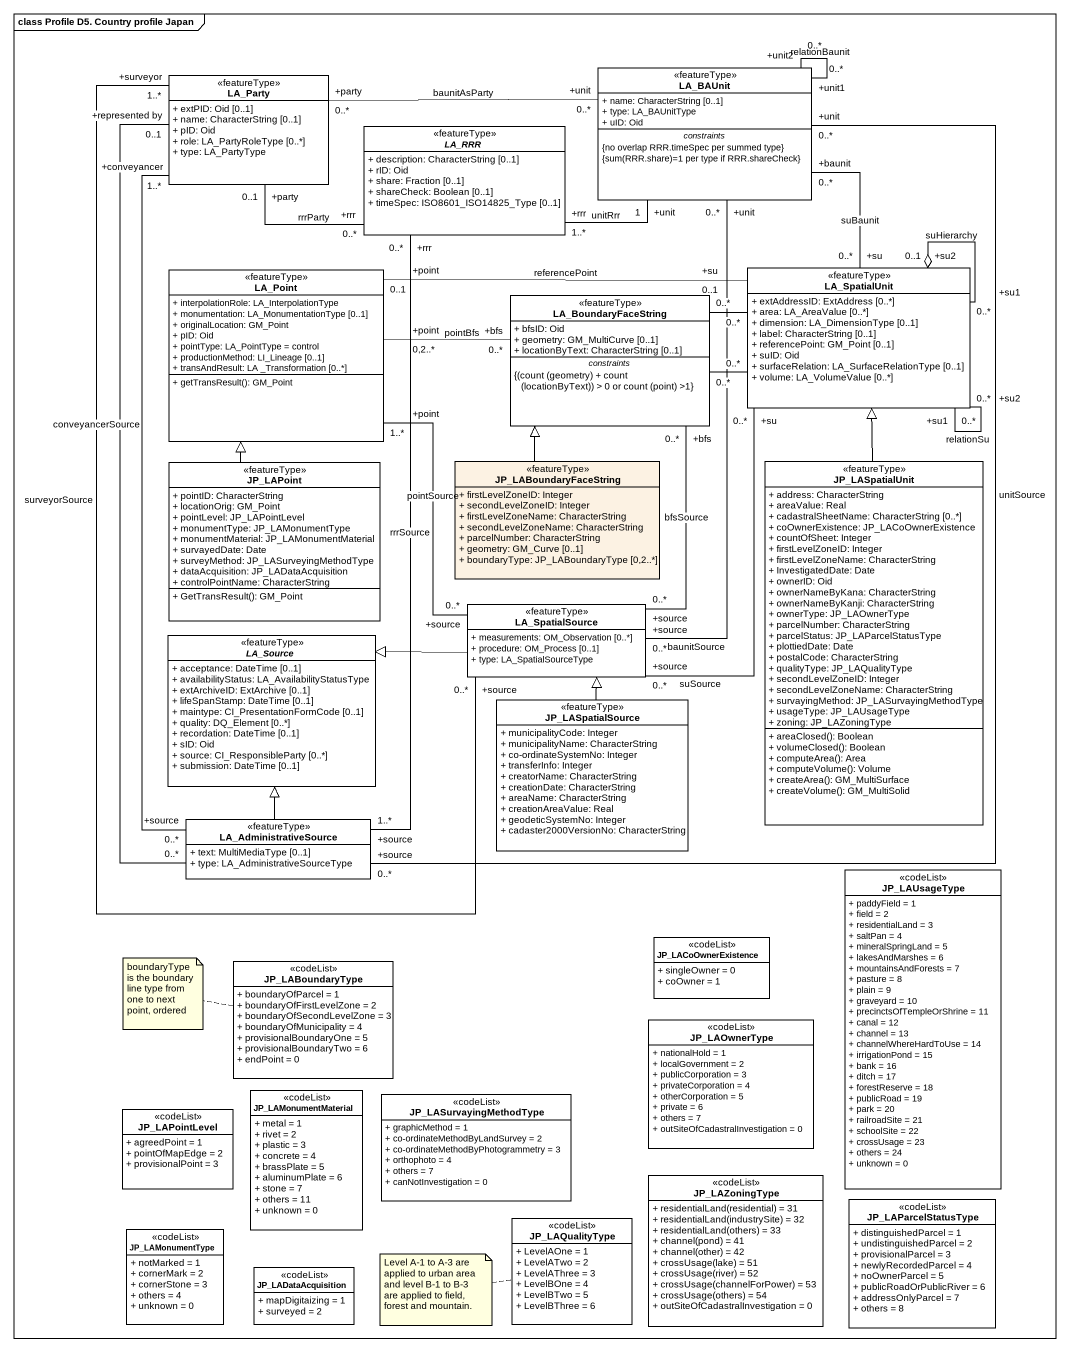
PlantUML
@startuml
mainframe class Profile D5. Country profile Japan
hide circle
hide empty members
skinparam classAttributeIconSize 0
class LA_Party <<featureType>> #FFFFFF {
  + extPID: Oid [0..1]
  + name: CharacterString [0..1]
  + pID: Oid
  + role: LA_PartyRoleType [0..*]
  + type: LA_PartyType
}
class LA_BAUnit <<featureType>> #FFFFFF {
  + name: CharacterString [0..1]
  + type: LA_BAUnitType
  + uID: Oid
  -- constraints --
  {no overlap RRR.timeSpec per summed type}
  {field} {sum(RRR.share)=1 per type if RRR.shareCheck}
}
abstract class LA_RRR <<featureType>> #FFFFFF {
  + description: CharacterString [0..1]
  + rID: Oid
  + share: Fraction [0..1]
  + shareCheck: Boolean [0..1]
  + timeSpec: ISO8601_ISO14825_Type [0..1]
}
class LA_Point <<featureType>> #FFFFFF {
  + interpolationRole: LA_InterpolationType
  + monumentation: LA_MonumentationType [0..1]
  + originalLocation: GM_Point
  + pID: Oid
  + pointType: LA_PointType = control
  + productionMethod: LI_Lineage [0..1]
  + transAndResult: LA _Transformation [0..*]
  + getTransResult(): GM_Point
}
class LA_BoundaryFaceString <<featureType>> #FFFFFF {
  + bfsID: Oid
  + geometry: GM_MultiCurve [0..1]
  + locationByText: CharacterString [0..1]
  -- constraints --
  {field} {(count (geometry) + count (locationByText)) > 0 or count (point) >1}
}
class LA_SpatialUnit <<featureType>> #FFFFFF {
  + extAddressID: ExtAddress [0..*]
  + area: LA_AreaValue [0..*]
  + dimension: LA_DimensionType [0..1]
  + label: CharacterString [0..1]
  + referencePoint: GM_Point [0..1]
  + suID: Oid
  + surfaceRelation: LA_SurfaceRelationType [0..1]
  + volume: LA_VolumeValue [0..*]
}
class JP_LAPoint <<featureType>> #FFFFFF {
  + pointID: CharacterString
  + locationOrig: GM_Point
  + pointLevel: JP_LAPointLevel
  + monumentType: JP_LAMonumentType
  + monumentMaterial: JP_LAMonumentMaterial
  + survayedDate: Date
  + surveyMethod: JP_LASurveyingMethodType
  + dataAcquisition: JP_LADataAcquisition
  + controlPointName: CharacterString
  + GetTransResult(): GM_Point
}
class JP_LABoundaryFaceString <<featureType>> #FCF2E3 {
  + firstLevelZoneID: Integer
  + secondLevelZoneID: Integer
  + firstLevelZoneName: CharacterString
  + secondLevelZoneName: CharacterString
  + parcelNumber: CharacterString
  + geometry: GM_Curve [0..1]
  + boundaryType: JP_LABoundaryType [0,2..*]
}
class JP_LASpatialUnit <<featureType>> #FFFFFF {
  + address: CharacterString
  + areaValue: Real
  + cadastralSheetName: CharacterString [0..*]
  + coOwnerExistence: JP_LACoOwnerExistence
  + countOfSheet: Integer
  + firstLevelZoneID: Integer
  + firstLevelZoneName: CharacterString
  + InvestigatedDate: Date
  + ownerID: Oid
  + ownerNameByKana: CharacterString
  + ownerNameByKanji: CharacterString
  + ownerType: JP_LAOwnerType
  + parcelNumber: CharacterString
  + parcelStatus: JP_LAParcelStatusType
  + plottiedDate: Date
  + postalCode: CharacterString
  + qualityType: JP_LAQualityType
  + secondLevelZoneID: Integer
  + secondLevelZoneName: CharacterString
  + survayingMethod: JP_LASurvayingMethodType
  + usageType: JP_LAUsageType
  + zoning: JP_LAZoningType
  + areaClosed(): Boolean
  + volumeClosed(): Boolean
  + computeArea(): Area
  + computeVolume(): Volume
  + createArea(): GM_MultiSurface
  + createVolume(): GM_MultiSolid
}
class LA_SpatialSource <<featureType>> #FFFFFF {
  + measurements: OM_Observation [0..*]
  + procedure: OM_Process [0..1]
  + type: LA_SpatialSourceType
}
abstract class LA_Source <<featureType>> #FFFFFF {
  + acceptance: DateTime [0..1]
  + availabilityStatus: LA_AvailabilityStatusType
  + extArchiveID: ExtArchive [0..1]
  + lifeSpanStamp: DateTime [0..1]
  + maintype: CI_PresentationFormCode [0..1]
  + quality: DQ_Element [0..*]
  + recordation: DateTime [0..1]
  + sID: Oid
  + source: CI_ResponsibleParty [0..*]
  + submission: DateTime [0..1]
}
class JP_LASpatialSource <<featureType>> #FFFFFF {
  + municipalityCode: Integer
  + municipalityName: CharacterString
  + co-ordinateSystemNo: Integer
  + transferInfo: Integer
  + creatorName: CharacterString
  + creationDate: CharacterString
  + areaName: CharacterString
  + creationAreaValue: Real
  + geodeticSystemNo: Integer
  + cadaster2000VersionNo: CharacterString
}
class LA_AdministrativeSource <<featureType>> #FFFFFF {
  + text: MultiMediaType [0..1]
  + type: LA_AdministrativeSourceType
}
class JP_LAUsageType <<codeList>> #FFFFFF {
  + paddyField = 1
  + field = 2
  + residentialLand = 3
  + saltPan = 4
  + mineralSpringLand = 5
  + lakesAndMarshes = 6
  + mountainsAndForests = 7
  + pasture = 8
  + plain = 9
  + graveyard = 10
  + precinctsOfTempleOrShrine = 11
  + canal = 12
  + channel = 13
  + channelWhereHardToUse = 14
  + irrigationPond = 15
  + bank = 16
  + ditch = 17
  + forestReserve = 18
  + publicRoad = 19
  + park = 20
  + railroadSite = 21
  + schoolSite = 22
  + crossUsage = 23
  + others = 24
  + unknown = 0
}
class JP_LACoOwnerExistence <<codeList>> #FFFFFF {
  + singleOwner = 0
  + coOwner = 1
}
class JP_LABoundaryType <<codeList>> #FFFFFF {
  + boundaryOfParcel = 1
  + boundaryOfFirstLevelZone = 2
  + boundaryOfSecondLevelZone = 3
  + boundaryOfMunicipality = 4
  + provisionalBoundaryOne = 5
  + provisionalBoundaryTwo = 6
  + endPoint = 0
}
class JP_LAOwnerType <<codeList>> #FFFFFF {
  + nationalHold = 1
  + localGovernment = 2
  + publicCorporation = 3
  + privateCorporation = 4
  + otherCorporation = 5
  + private = 6
  + others = 7
  + outSiteOfCadastralInvestigation = 0
}
class JP_LAPointLevel <<codeList>> #FFFFFF {
  + agreedPoint = 1
  + pointOfMapEdge = 2
  + provisionalPoint = 3
}
class JP_LAMonumentMaterial <<codeList>> #FFFFFF {
  + metal = 1
  + rivet = 2
  + plastic = 3
  + concrete = 4
  + brassPlate = 5
  + aluminumPlate = 6
  + stone = 7
  + others = 11
  + unknown = 0
}
class JP_LASurvayingMethodType <<codeList>> #FFFFFF {
  + graphicMethod = 1
  + co-ordinateMethodByLandSurvey = 2
  + co-ordinateMethodByPhotogrammetry = 3
  + orthophoto = 4
  + others = 7
  + canNotInvestigation = 0
}
class JP_LAZoningType <<codeList>> #FFFFFF {
  {field} + residentialLand(residential) = 31
  {field} + residentialLand(industrySite) = 32
  {field} + residentialLand(others) = 33
  {field} + channel(pond) = 41
  {field} + channel(other) = 42
  {field} + crossUsage(lake) = 51
  {field} + crossUsage(river) = 52
  {field} + crossUsage(channelForPower) = 53
  {field} + crossUsage(others) = 54
  + outSiteOfCadastralInvestigation = 0
}
class JP_LAQualityType <<codeList>> #FFFFFF {
  + LevelAOne = 1
  + LevelATwo = 2
  + LevelAThree = 3
  + LevelBOne = 4
  + LevelBTwo = 5
  + LevelBThree = 6
}
class JP_LAParcelStatusType <<codeList>> #FFFFFF {
  + distinguishedParcel = 1
  + undistinguishedParcel = 2
  + provisionalParcel = 3
  + newlyRecordedParcel = 4
  + noOwnerParcel = 5
  + publicRoadOrPublicRiver = 6
  + addressOnlyParcel = 7
  + others = 8
}
class JP_LAMonumentType <<codeList>> #FFFFFF {
  + notMarked = 1
  + cornerMark = 2
  + cornerStone = 3
  + others = 4
  + unknown = 0
}
class JP_LADataAcquisition <<codeList>> #FFFFFF {
  + mapDigitaizing = 1
  + surveyed = 2
}
LA_Party "+party\n0..1" -right- "+rrr\n0..*" LA_RRR : rrrParty
LA_Party "+surveyor\n1..*" -- "+source\n0..*" LA_SpatialSource : surveyorSource
LA_Party "+conveyancer\n1..*" -- "+source\n0..*" LA_AdministrativeSource : conveyancerSource
LA_BAUnit "+unit\n0..*" -left- "+party\n0..*" LA_Party : baunitAsParty
LA_BAUnit "+unit1\n0..*" -- "+unit2\n0..*" LA_BAUnit : relationBaunit
LA_BAUnit "+unit\n0..*" -- "+source\n0..*" LA_SpatialSource : baunitSource
LA_BAUnit "+unit\n0..*" -- "+source\n0..*" LA_AdministrativeSource : unitSource
LA_RRR "+rrr\n1..*" -right- "+unit\n1" LA_BAUnit : unitRrr
LA_RRR "+rrr\n0..*" -- "+source\n1..*" LA_AdministrativeSource : rrrSource
LA_Point "+point\n0..1" -right- "+su\n0..1" LA_SpatialUnit : referencePoint
LA_Point "+point\n1..*" -- "+source\n0..*" LA_SpatialSource : pointSource
LA_BoundaryFaceString "+bfs\n0..*" -left- "+point\n0,2..*" LA_Point : pointBfs
LA_BoundaryFaceString "0..*" -right- "0..*" LA_SpatialUnit
LA_SpatialUnit "+su\n0..*" -up- "+baunit\n0..*" LA_BAUnit : suBaunit
LA_SpatialUnit "0..*" -left- "0..*" LA_BoundaryFaceString
LA_SpatialUnit "+su1\n0..*" -- "+su2\n0..*" LA_SpatialUnit : relationSu
LA_SpatialUnit "+su1\n0..*" --o "+su2\n0..1" LA_SpatialUnit : suHierarchy
JP_LAPoint -up-|> LA_Point
JP_LABoundaryFaceString -up-|> LA_BoundaryFaceString
JP_LASpatialUnit -up-|> LA_SpatialUnit
LA_SpatialSource "+source\n0..*" -up- "+bfs\n0..*" LA_BoundaryFaceString : bfsSource
LA_SpatialSource "+source\n0..*" -up- "+su\n0..*" LA_SpatialUnit : suSource
LA_SpatialSource -left-|> LA_Source
JP_LASpatialSource -up-|> LA_SpatialSource
LA_AdministrativeSource "0..*" -up- "+represented by\n0..1" LA_Party
LA_AdministrativeSource -up-|> LA_Source
note left of JP_LABoundaryType : boundaryType is the boundary line type from one to next point, ordered
note left of JP_LAQualityType : Level A-1 to A-3 are applied to urban area and level B-1 to B-3 are applied to field, forest and mountain.
@enduml
